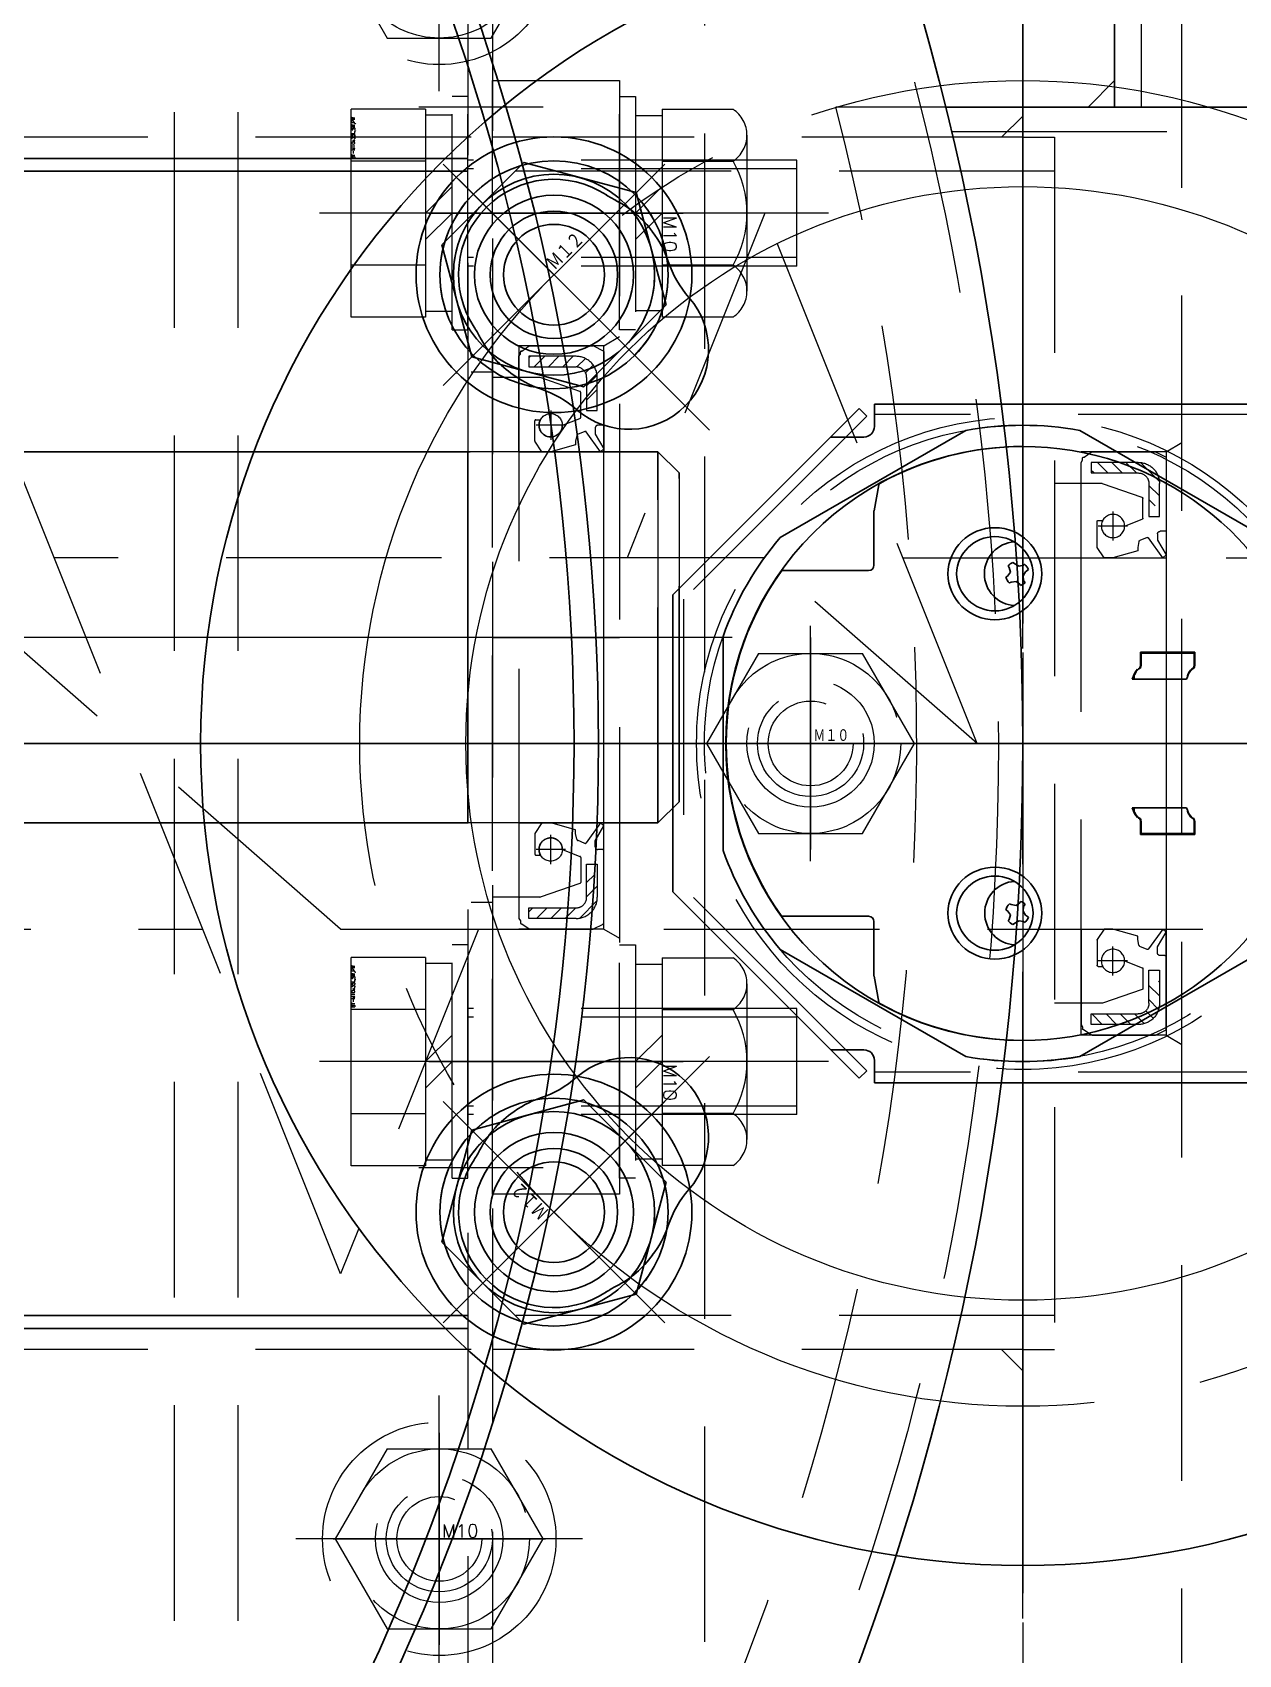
# Model space of a CAD drawing. Header units: millimetres. Extents: x 0 to 49006, y -7876 to 6995.
# Drawn here: x 13582.4 to 13696.1, y 3833.6 to 3986.6 of the extents above; entities that cross this region are included whole.
import ezdxf
from ezdxf import colors
from ezdxf.entities.mleader import LeaderData, LeaderLine
from ezdxf.enums import TextEntityAlignment as Align
from ezdxf.math import Vec2, Vec3

# ---------------------------------------------------------------- set-up
doc = ezdxf.new("R2010")
doc.units = ezdxf.units.MM
doc.header["$LTSCALE"] = 3.2
for name, pattern in [('CENTER2', [28.575, 19.05, -3.175, 3.175, -3.175]), ('HIDDEN', [9.525, 6.35, -3.175]), ('PHANTOM2', [31.75, 15.875, -3.175, 3.175, -3.175, 3.175, -3.175])]:
    doc.linetypes.add(name, pattern=pattern)
for name, color, linetype, lineweight in [('01_NORMAL', 7, 'Continuous', 25), ('04_HIDDEN', 2, 'HIDDEN', 13), ('05_CENTER', 4, 'CENTER2', 13), ('06_PHANTOM', 2, 'PHANTOM2', 13), ('08_DIM', 3, 'Continuous', 13)]:
    doc.layers.add(name, color=color, linetype=linetype, lineweight=lineweight)
doc.layers.add('10_DRAFT', color=8, linetype='Continuous', lineweight=0, plot=False)
doc.styles.add('KANJI0', font='txt.shx', dxfattribs={"width": 0.9, "height": 30, "bigfont": 'bigfont'})
doc.styles.add('KSS_TXT', font='txt.shx', dxfattribs={"bigfont": 'extfont2.shx'})
doc.styles.add('KSS_TXT_L', font='txt.shx', dxfattribs={"height": 36, "bigfont": 'extfont2.shx'})
doc.styles.get("Standard").update_dxf_attribs({"font": 'txt.shx', "bigfont": 'extfont2.shx'})
pattern_1 = [(45, (-4446.2223, 3327.6318), (-0.67351921, 0.67351921), [])]

# ---------------------------------------------------------------- blocks, each defined once
blk = doc.blocks.new('A$C4EF13792_1_1')
at = {"layer": '05_CENTER'}
blk.add_line((412.21, 0), (-412.21, 0), dxfattribs=at)
blk = doc.blocks.new('A$C6D843DAA_1_1')
blk.add_blockref('A$C4EF13792_1_1', (0, 0))
blk = doc.blocks.new('A$C58B96D6E_1_1')
at = {"color": 0}
for p, q in [((49.5, 57.15), (0, 57.15)), ((-2.3, 55.15), (-397.7, 55.15)), ((-2.3, 53.95), (-397.7, 53.95)), ((-2.3, -53.95), (-397.7, -53.95)), ((-2.3, -55.15), (-397.7, -55.15)), ((49.5, -57.15), (0, -57.15))]:
    blk.add_line(p, q, dxfattribs=at)
for points in [[(45, -250), (-445, -250), (-450, -245), (-450, 245), (-445, 250), (45, 250), (50, 245), (50, -245)], [(0, -200), (-400, -200), (-400, 200), (0, 200)], [(-2.3, -197.7), (-397.7, -197.7), (-397.7, 197.7), (-2.3, 197.7)], [(65, 100), (50, 100), (50, -100), (65, -100)]]:
    blk.add_lwpolyline(points, close=True, dxfattribs=at)
at = {"color": 3}
for points in [[(50, 57.15), (48, 57.15), (48, 57.15), (50, 59.15)], [(50, -57.15), (48, -57.15), (48, -57.15), (50, -59.15)]]:
    blk.add_lwpolyline(points, close=True, dxfattribs=at)
at = {"color": 0}
blk.add_circle((30, 0), 6, dxfattribs=at)
at = {"layer": '04_HIDDEN'}
for p, q in [((-30, 90), (-30, -90)), ((-24, 90), (-24, -90)), ((20, 88), (20, -88)), ((-2, 57.15), (-398, 57.15)), ((50, 57.15), (53, 57.15)), ((53, 57.15), (53, -57.15)), ((53, 53.95), (0, 53.95)), ((0, 35), (-2, 35)), ((63.5, 27.5), (65, 28.37)), ((55.5, -27.5), (55.5, 27.5)), ((55.5, 24.5), (53, 24.5)), ((0, -15), (-2, -15)), ((55.5, -24.5), (53, -24.5)), ((63.5, -27.5), (65, -28.37)), ((53, -53.95), (0, -53.95)), ((-2, -57.15), (-398, -57.15)), ((50, -57.15), (53, -57.15))]:
    blk.add_line(p, q, dxfattribs=at)
for points in [[(63.5, 27.5), (55.5, 27.5)], [(63.5, -27.5), (55.5, -27.5)]]:
    blk.add_lwpolyline(points, dxfattribs=at)
blk.add_circle((-5, -75), 6, dxfattribs=at)
at = {"layer": '05_CENTER'}
for p, q in [((-5, 65), (-5, 85)), ((4.8, 60), (-6.92, 60)), ((30, 10), (30, -10)), ((65, 0), (-869.41, 0)), ((20, 0), (40, 0)), ((4.8, -40), (-6.92, -40)), ((-5, -65), (-5, -85)), ((-15, -75), (5, -75))]:
    blk.add_line(p, q, dxfattribs=at)
at = {"layer": '10_DRAFT'}
for p, q in [((63.5, 27.5), (63.5, -27.5)), ((0, 10), (-400, 10))]:
    blk.add_line(p, q, dxfattribs=at)
blk = doc.blocks.new('10b_1_1')
at = {"color": 0, "linetype": 'CENTER2'}
for p, q in [((0, -13.51), (0, 13.51)), ((13.51, 0), (-13.51, 0))]:
    blk.add_line(p, q, dxfattribs=at)
at = {"color": 0}
for p, q in [((-4.9, 8.49), (-9.8, 0)), ((-4.9, 8.49), (4.9, 8.49)), ((9.8, 0), (4.9, 8.49)), ((-9.8, 0), (-4.9, -8.49)), ((4.9, -8.49), (9.8, 0)), ((-4.9, -8.49), (4.9, -8.49))]:
    blk.add_line(p, q, dxfattribs=at)
for radius in [11, 8.49, 5, 4]:
    blk.add_circle((0, 0), radius, dxfattribs=at)
at = {"layer": '10_DRAFT', "style": 'KSS_TXT'}
blk.add_text('M10', height=1.25, dxfattribs=at).set_placement((0.26, 0.12))
blk = doc.blocks.new('AE2081E0a_2_1')
h = blk.add_hatch()
h.set_pattern_fill('ANSI31', color=0, scale=0.3)
h.set_pattern_definition(pattern_1)
edge = h.paths.add_edge_path()
edge.add_line((-7.39, 24.5), (-7.39, 22.39))
edge.add_line((-7.39, 22.39), (-6.39, 22.39))
edge.add_line((-6.39, 22.39), (-6.39, 24.5))
edge.add_arc((-5.39, 24.5), 1, 90, 180, ccw=False)
edge.add_line((-5.39, 25.5), (-0.95, 25.5))
edge.add_line((-0.95, 25.5), (-0.95, 26.5))
edge.add_line((-0.95, 26.5), (-5.39, 26.5))
edge.add_arc((-5.39, 24.5), 2, 90, 180)
h = blk.add_hatch()
h.set_pattern_fill('ANSI31', color=0, scale=0.3)
h.set_pattern_definition(pattern_1)
edge = h.paths.add_edge_path()
edge.add_line((-7.39, -24.5), (-7.39, -22.39))
edge.add_line((-7.39, -22.39), (-6.39, -22.39))
edge.add_line((-6.39, -22.39), (-6.39, -24.5))
edge.add_arc((-5.39, -24.5), 1, 180, 270)
edge.add_line((-5.39, -25.5), (-0.95, -25.5))
edge.add_line((-0.95, -25.5), (-0.95, -26.5))
edge.add_line((-0.95, -26.5), (-5.39, -26.5))
edge.add_arc((-5.39, -24.5), 2, 180, 270, ccw=False)
at = {"color": 0}
for p, q in [((-8, 26.94), (-8, 20.1)), ((-7.02, 27.49), (-7.94, 27.03)), ((-1.03, 27.5), (-6.98, 27.5)), ((-0.28, 27), (-0.97, 27.48)), ((-0.24, 27), (-0.28, 27)), ((-0.14, 26.71), (-0.14, 26.9)), ((0, 26.5), (-0.14, 26.71)), ((0, 24.6), (0, 26.5)), ((-5.76, 23.19), (-2.02, 24.49)), ((-1.98, 24.5), (-0.1, 24.5)), ((-5.83, 21.24), (-5.83, 23.1)), ((-3, 21.88), (-3, 19.13)), ((-7.9, 20), (-7.45, 20)), ((-4.1, 20.5), (-5.76, 21.15)), ((-4.38, 20.5), (-1.62, 20.5)), ((-1.6, 21.02), (-2.03, 21.02)), ((-1.5, 18.54), (-1.5, 20.92)), ((-7.2, 19.17), (-8, 17.78)), ((-7.71, 17.5), (-6.35, 19.38)), ((-7.2, 19.75), (-7.2, 19.17)), ((-6.23, 19.42), (-5.54, 19.13)), ((-5.45, 19.03), (-5.33, 18.49)), ((-5.33, 18.49), (-5.33, 18.16)), ((-2.16, 17.5), (-1.52, 18.49)), ((-8, 17.78), (-7.71, 17.5)), ((-5.33, 18.16), (-3, 17.5)), ((-3, 17.5), (-2.16, 17.5)), ((-8, -17.78), (-7.71, -17.5)), ((-7.2, -19.17), (-8, -17.78)), ((-7.71, -17.5), (-6.35, -19.38)), ((-5.33, -18.16), (-3, -17.5)), ((-5.33, -18.49), (-5.33, -18.16)), ((-3, -17.5), (-2.16, -17.5)), ((-2.16, -17.5), (-1.52, -18.49)), ((-7.2, -19.75), (-7.2, -19.17)), ((-6.23, -19.42), (-5.54, -19.13)), ((-5.45, -19.03), (-5.33, -18.49)), ((-3, -21.88), (-3, -19.13)), ((-1.5, -18.54), (-1.5, -20.92)), ((-8, -26.94), (-8, -20.1)), ((-7.9, -20), (-7.45, -20)), ((-5.83, -21.24), (-5.83, -23.1)), ((-4.1, -20.5), (-5.76, -21.15)), ((-4.38, -20.5), (-1.62, -20.5)), ((-1.6, -21.02), (-2.03, -21.02)), ((-5.76, -23.19), (-2.02, -24.49)), ((-1.98, -24.5), (-0.1, -24.5)), ((0, -24.6), (0, -26.5)), ((-7.02, -27.49), (-7.94, -27.03)), ((-1.03, -27.5), (-6.98, -27.5)), ((-0.28, -27), (-0.97, -27.48)), ((-0.24, -27), (-0.28, -27)), ((0, -26.5), (-0.14, -26.71)), ((-0.14, -26.71), (-0.14, -26.9))]:
    blk.add_line(p, q, dxfattribs=at)
for points in [[(0, 17.5), (0, 24.6), (0, 26.5), (-0.14, 26.71), (-0.14, 26.9, 0.414214), (-0.24, 27), (-0.28, 27), (-0.97, 27.48, 0.152216), (-1.03, 27.5), (-6.98, 27.5, 0.116434), (-7.02, 27.49), (-7.94, 27.03, 0.284079), (-8, 26.94), (-8, 20.1), (-8, 17.5)], [(0, -17.5), (0, -24.6), (0, -26.5), (-0.14, -26.71), (-0.14, -26.9, -0.414214), (-0.24, -27), (-0.28, -27), (-0.97, -27.48, -0.152216), (-1.03, -27.5), (-6.98, -27.5, -0.116434), (-7.02, -27.49), (-7.94, -27.03, -0.284079), (-8, -26.94), (-8, -20.1), (-8, -17.5)]]:
    blk.add_lwpolyline(points, format="xyb", dxfattribs=at)
for points in [[(-0.95, 25.5), (-5.39, 25.5, 0.414214), (-6.39, 24.5), (-6.39, 21.39), (-7.39, 21.39), (-7.39, 24.5, -0.414214), (-5.39, 26.5), (-0.95, 26.5)], [(-0.95, -25.5), (-5.39, -25.5, -0.414214), (-6.39, -24.5), (-6.39, -21.39), (-7.39, -21.39), (-7.39, -24.5, 0.414214), (-5.39, -26.5), (-0.95, -26.5)]]:
    blk.add_lwpolyline(points, format="xyb", close=True, dxfattribs=at)
for centre in [(-3, 20.5), (-3, -20.5)]:
    blk.add_circle(centre, 1.1, dxfattribs=at)
for centre, radius, start, end in [((-7.9, 26.94), 0.1, 116.5651, 180), ((-6.98, 27.4), 0.1, 90, 116.5651), ((-1.03, 27.4), 0.1, 55.3804, 90), ((-0.24, 26.9), 0.1, 0, 90), ((-1.98, 24.4), 0.1, 90, 109.2148), ((-0.1, 24.6), 0.1, 270, 0), ((-5.73, 23.1), 0.1, 109.2148, 180), ((-7.9, 20.1), 0.1, 180, 270), ((-7.45, 19.75), 0.25, 360, 90), ((-5.73, 21.24), 0.1, 180, 248.6602), ((-1.6, 20.92), 0.1, 360, 90), ((-6.27, 19.32), 0.1, 67.8846, 144.2185), ((-5.6, 19), 0.15, 12.9875, 67.8846), ((-1.6, 18.54), 0.1, 326.8702, 0), ((-7.45, -19.75), 0.25, 270, 0), ((-6.27, -19.32), 0.1, 215.7815, 292.1154), ((-5.6, -19), 0.15, 292.1154, 347.0125), ((-1.6, -18.54), 0.1, 360, 33.1298), ((-7.9, -20.1), 0.1, 90, 180), ((-5.73, -21.24), 0.1, 111.3398, 180), ((-1.6, -20.92), 0.1, 270, 0), ((-5.73, -23.1), 0.1, 180, 250.7852), ((-1.98, -24.4), 0.1, 250.7852, 270), ((-0.1, -24.6), 0.1, 360, 90), ((-7.9, -26.94), 0.1, 180, 243.4349), ((-6.98, -27.4), 0.1, 243.4349, 270), ((-1.03, -27.4), 0.1, 270, 304.6196), ((-0.24, -26.9), 0.1, 270, 360)]:
    blk.add_arc(centre, radius, start, end, dxfattribs=at)
at = {"layer": '10_DRAFT'}
blk.add_line((-8, 0), (0, 0), dxfattribs=at)
for points in [[(0, 17.5), (-8, 17.5)], [(0, -17.5), (-8, -17.5)]]:
    blk.add_lwpolyline(points, dxfattribs=at)
blk = doc.blocks.new('M10Nua_1_1_1_1')
at = {"color": 0, "linetype": 'CENTER2'}
for p, q in [((0, -11.1), (0, 11.1)), ((11.1, 0), (-11.1, 0))]:
    blk.add_line(p, q, dxfattribs=at)
at = {"color": 0}
for p, q in [((-4.9, 8.49), (-9.8, 0)), ((-4.9, 8.49), (4.9, 8.49)), ((9.8, 0), (4.9, 8.49)), ((-9.8, 0), (-4.9, -8.49)), ((4.9, -8.49), (9.8, 0)), ((-4.9, -8.49), (4.9, -8.49))]:
    blk.add_line(p, q, dxfattribs=at)
for radius in [8.49, 5, 4]:
    blk.add_circle((0, 0), radius, dxfattribs=at)
at = {"layer": '10_DRAFT', "style": 'KANJI0', "width": 0.82}
blk.add_text('Ｍ１０', height=1.25, dxfattribs=at).set_placement((0.26, 0.12))
blk = doc.blocks.new('A$C20A5001D_1_1')
blk.add_blockref('A$C58B96D6E_1_1', (150, 0))
at = {"layer": '04_HIDDEN'}
for name, p in [('10b_1_1', (145, 75)), ('M10Nua_1_1_1_1', (180, 0)), ('10b_1_1', (145, -75))]:
    blk.add_blockref(name, p, dxfattribs=at)
at = {"layer": '04_HIDDEN', "color": 4, "xscale": -1}
blk.add_blockref('AE2081E0a_2_1', (205.5, 0), dxfattribs=at)
blk = doc.blocks.new('A$C0973135B_1_1')
at = {"color": 0}
for p, q in [((-370, -50), (-410, 50)), ((-330, 50), (-343, 17.5)), ((-310, 0), (-330, 50)), ((-370, -17.5), (-410, 17.5)), ((-310, 0), (-330, 17.5)), ((-317, 17.5), (-281, 17.5)), ((-357, -17.5), (-370, -50)), ((-370, -17.5), (-281, -17.5))]:
    blk.add_line(p, q, dxfattribs=at)
for points in [[(-330, 17.5), (-397, 17.5)], [(-450, -17.5), (-383, -17.5)]]:
    blk.add_lwpolyline(points, dxfattribs=at)
at = {"layer": '10_DRAFT'}
blk.add_line((-1205.58, 0), (-55, 0), dxfattribs=at)
blk = doc.blocks.new('AM_BALLOON1')
at = {"transparency": 16777216}
blk.add_circle((0, 0), 5, dxfattribs=at)
blk.add_attdef('B_NUMBER', text='', height=3, dxfattribs=at).set_placement((0, 0), align=Align.MIDDLE_CENTER)
blk = doc.blocks.new('_OPEN')
at = {"color": 0, "linetype": 'ByBlock'}
for p, q in [((-1, 0.1667), (0, 0)), ((0, 0), (-1, -0.1667)), ((0, 0), (-1, 0))]:
    blk.add_line(p, q, dxfattribs=at)
blk = doc.blocks.new('A$C4F32109C_1_1_1')
at = {"color": 0}
blk.add_line((-533, 17.5), (-533, -17.5), dxfattribs=at)
blk.add_lwpolyline([(-464, 17.5), (-533, 17.5), (-535, 15.5), (-535, -15.5), (-533, -17.5), (-464, -17.5)], dxfattribs=at)
at = {"layer": '05_CENTER'}
blk.add_line((-540, 0), (5, 0), dxfattribs=at)
blk = doc.blocks.new('AE2081E0a_1_1_1')
h = blk.add_hatch()
h.set_pattern_fill('ANSI31', color=0, scale=0.3)
h.set_pattern_definition([(45, (-28499.78175, -6159.2461), (-0.67351921, 0.67351921), [])])
edge = h.paths.add_edge_path()
edge.add_line((0.61, 24.5), (0.61, 22.39))
edge.add_line((0.61, 22.39), (1.61, 22.39))
edge.add_line((1.61, 22.39), (1.61, 24.5))
edge.add_arc((2.61, 24.5), 1, 90, 180, ccw=False)
edge.add_line((2.61, 25.5), (7.05, 25.5))
edge.add_line((7.05, 25.5), (7.05, 26.5))
edge.add_line((7.05, 26.5), (2.61, 26.5))
edge.add_arc((2.61, 24.5), 2, 90, 180)
h = blk.add_hatch()
h.set_pattern_fill('ANSI31', color=0, scale=0.3)
h.set_pattern_definition([(45, (-28499.78175, -6156.2461), (-0.67351921, 0.67351921), [])])
edge = h.paths.add_edge_path()
edge.add_line((0.61, -24.5), (0.61, -22.39))
edge.add_line((0.61, -22.39), (1.61, -22.39))
edge.add_line((1.61, -22.39), (1.61, -24.5))
edge.add_arc((2.61, -24.5), 1, 180, 270)
edge.add_line((2.61, -25.5), (7.05, -25.5))
edge.add_line((7.05, -25.5), (7.05, -26.5))
edge.add_line((7.05, -26.5), (2.61, -26.5))
edge.add_arc((2.61, -24.5), 2, 180, 270, ccw=False)
at = {"color": 0}
for p, q in [((0, 26.94), (0, 20.1)), ((0.98, 27.49), (0.06, 27.03)), ((6.97, 27.5), (1.02, 27.5)), ((7.72, 27), (7.03, 27.48)), ((7.76, 27), (7.72, 27)), ((7.86, 26.71), (7.86, 26.9)), ((8, 26.5), (7.86, 26.71)), ((8, 24.6), (8, 26.5)), ((2.24, 23.19), (5.98, 24.49)), ((6.02, 24.5), (7.9, 24.5)), ((2.17, 20.74), (2.17, 23.1)), ((0.1, 20), (0.55, 20)), ((3.9, 20), (2.24, 20.65)), ((3.62, 20), (6.38, 20)), ((5, 21.38), (5, 18.63)), ((6.4, 20.52), (5.97, 20.52)), ((6.5, 18.54), (6.5, 20.42)), ((0.8, 19.17), (0, 17.78)), ((0.29, 17.5), (1.65, 19.38)), ((0.8, 19.75), (0.8, 19.17)), ((1.77, 19.42), (2.46, 19.13)), ((2.55, 19.03), (2.67, 18.49)), ((2.67, 18.49), (2.67, 18.16)), ((5.84, 17.5), (6.48, 18.49)), ((0, 17.78), (0.29, 17.5)), ((2.67, 18.16), (5, 17.5)), ((5, 17.5), (5.84, 17.5)), ((0, -17.78), (0.29, -17.5)), ((0.8, -19.17), (0, -17.78)), ((0.29, -17.5), (1.65, -19.38)), ((2.67, -18.16), (5, -17.5)), ((2.67, -18.49), (2.67, -18.16)), ((5, -17.5), (5.84, -17.5)), ((5.84, -17.5), (6.48, -18.49)), ((0.8, -19.75), (0.8, -19.17)), ((1.77, -19.42), (2.46, -19.13)), ((2.55, -19.03), (2.67, -18.49)), ((5, -21.38), (5, -18.63)), ((6.5, -18.54), (6.5, -20.42)), ((0, -26.94), (0, -20.1)), ((0.1, -20), (0.55, -20)), ((2.17, -20.74), (2.17, -23.1)), ((3.9, -20), (2.24, -20.65)), ((3.62, -20), (6.38, -20)), ((6.4, -20.52), (5.97, -20.52)), ((2.24, -23.19), (5.98, -24.49)), ((6.02, -24.5), (7.9, -24.5)), ((8, -24.6), (8, -26.5)), ((0.98, -27.49), (0.06, -27.03)), ((6.97, -27.5), (1.02, -27.5)), ((7.72, -27), (7.03, -27.48)), ((7.76, -27), (7.72, -27)), ((8, -26.5), (7.86, -26.71)), ((7.86, -26.71), (7.86, -26.9))]:
    blk.add_line(p, q, dxfattribs=at)
for points in [[(8, 17.5), (8, 24.6), (8, 26.5), (7.86, 26.71), (7.86, 26.9, 0.414214), (7.76, 27), (7.72, 27), (7.03, 27.48, 0.152216), (6.97, 27.5), (1.02, 27.5, 0.116434), (0.98, 27.49), (0.06, 27.03, 0.284079), (0, 26.94), (0, 20.1), (0, 17.5)], [(8, -17.5), (8, -24.6), (8, -26.5), (7.86, -26.71), (7.86, -26.9, -0.414214), (7.76, -27), (7.72, -27), (7.03, -27.48, -0.152216), (6.97, -27.5), (1.02, -27.5, -0.116434), (0.98, -27.49), (0.06, -27.03, -0.284079), (0, -26.94), (0, -20.1), (0, -17.5)]]:
    blk.add_lwpolyline(points, format="xyb", dxfattribs=at)
for points in [[(7.05, 25.5), (2.61, 25.5, 0.414214), (1.61, 24.5), (1.61, 21.39), (0.61, 21.39), (0.61, 24.5, -0.414214), (2.61, 26.5), (7.05, 26.5)], [(7.05, -25.5), (2.61, -25.5, -0.414214), (1.61, -24.5), (1.61, -21.39), (0.61, -21.39), (0.61, -24.5, 0.414214), (2.61, -26.5), (7.05, -26.5)]]:
    blk.add_lwpolyline(points, format="xyb", close=True, dxfattribs=at)
for centre in [(5, 20), (5, -20)]:
    blk.add_circle(centre, 1.1, dxfattribs=at)
for centre, radius, start, end in [((0.1, 26.94), 0.1, 116.5651, 180), ((1.02, 27.4), 0.1, 90, 116.5651), ((6.97, 27.4), 0.1, 55.3804, 90), ((7.76, 26.9), 0.1, 0, 90), ((6.02, 24.4), 0.1, 90, 109.2148), ((7.9, 24.6), 0.1, 270, 0), ((2.27, 23.1), 0.1, 109.2148, 180), ((0.1, 20.1), 0.1, 180, 270), ((0.55, 19.75), 0.25, 360, 90), ((2.27, 20.74), 0.1, 180, 248.6602), ((5, 20), 1.1, 180, 28.1885), ((6.4, 20.42), 0.1, 360, 90), ((1.73, 19.32), 0.1, 67.8846, 144.2185), ((2.4, 19), 0.15, 12.9875, 67.8846), ((6.4, 18.54), 0.1, 326.8702, 0), ((0.55, -19.75), 0.25, 270, 0), ((1.73, -19.32), 0.1, 215.7815, 292.1154), ((2.4, -19), 0.15, 292.1154, 347.0125), ((5, -20), 1.1, 331.8115, 180), ((6.4, -18.54), 0.1, 360, 33.1298), ((0.1, -20.1), 0.1, 90, 180), ((2.27, -20.74), 0.1, 111.3398, 180), ((6.4, -20.42), 0.1, 270, 0), ((2.27, -23.1), 0.1, 180, 250.7852), ((6.02, -24.4), 0.1, 250.7852, 270), ((7.9, -24.6), 0.1, 360, 90), ((0.1, -26.94), 0.1, 180, 243.4349), ((1.02, -27.4), 0.1, 243.4349, 270), ((6.97, -27.4), 0.1, 270, 304.6196), ((7.76, -26.9), 0.1, 270, 360)]:
    blk.add_arc(centre, radius, start, end, dxfattribs=at)
at = {"layer": '10_DRAFT'}
blk.add_line((0, 0), (8, 0), dxfattribs=at)
for points in [[(8, 17.5), (0, 17.5)], [(8, -17.5), (0, -17.5)]]:
    blk.add_lwpolyline(points, dxfattribs=at)
blk = doc.blocks.new('A$C1A3C2C0C_1_1_1_1_1')
at = {"color": 0, "linetype": 'CENTER2'}
blk.add_line((0, -34), (0, 14), dxfattribs=at)
at = {"color": 0}
for p, q in [((-9.81, 11), (9.81, 11)), ((-9.81, 4), (-9.81, 11)), ((-4.91, 4), (-4.91, 11)), ((4.91, 4), (4.91, 11)), ((9.81, 4), (9.81, 11)), ((9.81, 4), (-9.81, 4)), ((-9.25, 4), (-9.25, 1.5)), ((0, 1.5), (-2.5, 4)), ((0, 4), (2.5, 1.5)), ((9.25, 1.5), (9.25, 4)), ((-11, 1.5), (11, 1.5)), ((-11, 1.5), (-11, 0)), ((11, 0), (11, 1.5)), ((-11, 0), (11, 0))]:
    blk.add_line(p, q, dxfattribs=at)
at = {"color": 0, "linetype": 'HIDDEN'}
for p, q in [((-5, -31), (-5, 0)), ((-4.19, -31), (-4.19, 0)), ((4.19, -31), (4.19, 0)), ((5, -31), (5, 0)), ((-5, -31), (5, -31))]:
    blk.add_line(p, q, dxfattribs=at)
at = {"layer": '10_DRAFT', "style": 'KSS_TXT_L'}
blk.add_text('BT-M10x35L,SW,PW', height=0.3, dxfattribs=at).set_placement((5.1, 10.66))
blk = doc.blocks.new('M10Nza_1_1_1_1_1')
at = {"color": 0}
for p, q in [((-7.35, 12), (7.35, 12)), ((-9.8, 4), (-9.8, 10.69)), ((-4.9, 4), (-4.9, 10.69)), ((4.9, 10.69), (4.9, 4)), ((9.8, 10.69), (9.8, 4)), ((-9.8, 4), (9.8, 4)), ((-9.2, 1.5), (-9.2, 4)), ((0, 1.5), (-2.5, 4)), ((0, 4), (2.5, 1.5)), ((9.2, 4), (9.2, 1.5))]:
    blk.add_line(p, q, dxfattribs=at)
at = {"color": 0, "linetype": 'CENTER2'}
blk.add_line((0, 12), (0, 0), dxfattribs=at)
at = {"color": 0}
blk.add_lwpolyline([(-11, 1.5), (11, 1.5), (11, 0), (-11, 0)], close=True, dxfattribs=at)
for centre, radius, start, end in [((-7.35, 9.06), 2.94, 33.626, 146.374), ((0, 2.2), 9.8, 60, 120), ((7.35, 9.06), 2.94, 33.626, 146.374)]:
    blk.add_arc(centre, radius, start, end, dxfattribs=at)
at = {"layer": '10_DRAFT', "style": 'KSS_TXT'}
blk.add_text('M10', height=1.25, dxfattribs=at).set_placement((0.26, 4.12))
blk = doc.blocks.new('A$C31470147_1_1_1')
at = {"color": 0}
blk.add_lwpolyline([(0, 52.5), (12, 52.5), (12, -52.5), (0, -52.5)], close=True, dxfattribs=at)
at = {"layer": '04_HIDDEN'}
for p, q in [((1.5, 27.5), (0, 28.37)), ((9.5, -27.5), (9.5, 27.5)), ((9.5, 24.5), (12, 24.5)), ((9.5, -24.5), (12, -24.5)), ((1.5, -27.5), (0, -28.37))]:
    blk.add_line(p, q, dxfattribs=at)
for points in [[(1.5, 27.5), (9.5, 27.5)], [(1.5, -27.5), (9.5, -27.5)]]:
    blk.add_lwpolyline(points, dxfattribs=at)
at = {"layer": '05_CENTER'}
for p, q in [((18, 40), (-6, 40)), ((18, -40), (-6, -40))]:
    blk.add_line(p, q, dxfattribs=at)
at = {"layer": '10_DRAFT'}
for p, q in [((1.5, 27.5), (1.5, -27.5)), ((12, 0), (0, 0))]:
    blk.add_line(p, q, dxfattribs=at)
blk = doc.blocks.new('A$C115E53E3_1_1_1')
at = {"color": 0}
blk.add_line((-533, 17.5), (-533, -17.5), dxfattribs=at)
blk.add_lwpolyline([(-464.5, 17.5), (-533, 17.5), (-535, 15.5), (-535, -15.5), (-533, -17.5), (-464.5, -17.5)], dxfattribs=at)
at = {"layer": '05_CENTER'}
blk.add_line((-540, 0), (5, 0), dxfattribs=at)
blk = doc.blocks.new('A$C42917B78_1_1')
for name, p, rotation in [('A$C31470147_1_1_1', (412, 0), 180), ('A$C1A3C2C0C_1_1_1_1_1', (397.7, 40), 90), ('M10Nza_1_1_1_1_1', (412, 40), 270), ('A$C4F32109C_1_1_1', (-117.4, 0), 180), ('A$C1A3C2C0C_1_1_1_1_1', (397.7, -40), 90), ('M10Nza_1_1_1_1_1', (412, -40), 270)]:
    blk.add_blockref(name, p, dxfattribs=dict(rotation=rotation))
at = {"color": 4, "rotation": 180}
blk.add_blockref('AE2081E0a_1_1_1', (410.5, 0), dxfattribs=at)
at = {"layer": '06_PHANTOM', "xscale": -1}
blk.add_blockref('A$C115E53E3_1_1_1', (-117.4, 0), dxfattribs=at)
blk = doc.blocks.new('A$C65EA7342_1_1')
at = {"color": 0}
for p, q in [((-242.69, -60), (-310, -60)), ((-258.65, -191), (-258.65, -60))]:
    blk.add_line(p, q, dxfattribs=at)
at = {"color": 3}
blk.add_lwpolyline([(-258.65, -60), (-258.65, -62.5), (-258.65, -62.5), (-256.15, -60)], close=True, dxfattribs=at)
at = {"color": 0}
for radius in [250, 210, 207.7]:
    blk.add_circle((0, 0), radius, dxfattribs=at)
blk.add_arc((0, -60), 310, 90, 180, dxfattribs=at)
at = {"layer": '04_HIDDEN'}
for p, q in [((-243.25, -57.7), (-307.69, -57.7)), ((-261.15, -196), (-261.15, -60)), ((-242.69, -60), (-232.38, -60))]:
    blk.add_line(p, q, dxfattribs=at)
blk.add_circle((0, 0), 247.7, dxfattribs=at)
for centre, radius, end in [((0, -60), 307.7, 179.5717), ((0, 0), 240, 194.4775)]:
    blk.add_arc(centre, radius, 90, end, dxfattribs=at)
at = {"layer": '05_CENTER'}
blk.add_line((-268.99, 0), (268.99, 0), dxfattribs=at)
blk = doc.blocks.new('A$C7A9E082B_1_1')
blk.add_blockref('A$C65EA7342_1_1', (0, 0))
blk = doc.blocks.new('12b_1_1_1_1')
at = {"color": 0, "linetype": 'CENTER2'}
for p, q in [((0, -14.77), (0, 14.77)), ((14.77, 0), (-14.77, 0))]:
    blk.add_line(p, q, dxfattribs=at)
at = {"color": 0}
for p, q in [((-5.48, 9.48), (-10.95, 0)), ((5.48, 9.48), (-5.48, 9.48)), ((10.95, 0), (5.48, 9.48)), ((-10.95, 0), (-5.48, -9.48)), ((5.48, -9.48), (10.95, 0)), ((-5.48, -9.48), (5.48, -9.48))]:
    blk.add_line(p, q, dxfattribs=at)
for radius in [13, 10.75, 9.48, 6, 4.75]:
    blk.add_circle((0, 0), radius, dxfattribs=at)
at = {"layer": '10_DRAFT', "linetype": 'CENTER2', "style": 'KANJI0', "width": 0.82}
blk.add_text('Ｍ１２', height=1.5, dxfattribs=at).set_placement((0.31, 0.09))
blk = doc.blocks.new('A$C02715695_1_1')
at = {"color": 0}
for centre in [(205.81, 44.19), (205.81, -44.19)]:
    blk.add_circle(centre, 7.5, dxfattribs=at)
at = {"layer": '04_HIDDEN'}
blk.add_circle((250, 0), 30, dxfattribs=at)
at = {"layer": '05_CENTER'}
for p, q in [((250, -82.5), (250, 82.5)), ((198.38, 51.62), (213.23, 36.77)), ((167.5, 0), (332.5, 0)), ((198.38, -51.62), (213.23, -36.77))]:
    blk.add_line(p, q, dxfattribs=at)
blk.add_circle((250, 0), 62.5, dxfattribs=at)
at = {"layer": '04_HIDDEN'}
for p, rotation in [((205.81, 44.19), 45), ((205.81, -44.19), 135)]:
    blk.add_blockref('12b_1_1_1_1', p, dxfattribs=dict(at, rotation=rotation))
blk = doc.blocks.new('A$C26CE23FD_1_1')
blk.add_blockref('A$C02715695_1_1', (0, 0))
blk = doc.blocks.new('*U289')
at = {"layer": '05_CENTER', "color": 0, "linetype": 'CENTER2', "transparency": 16777216}
for p, q in [((0, 15.5), (0, 81)), ((-81, 0), (-15.5, 0)), ((15.5, 0), (81, 0)), ((0, -81), (0, -15.5))]:
    blk.add_line(p, q, dxfattribs=at)
at = {"layer": '05_CENTER', "color": 0, "linetype": 'Continuous', "transparency": 16777216}
for p, q in [((0, -7.75), (0, 7.75)), ((-7.75, 0), (7.75, 0))]:
    blk.add_line(p, q, dxfattribs=at)
blk = doc.blocks.new('A$C6802FCCA_1_1')
at = {"color": 0}
for p, q in [((-19.42, 22.87), (-29.51, 5.38)), ((19.42, 22.87), (29.51, 5.38)), ((-8.6, 16.21), (-7.58, 16.21)), ((-8.6, 11.1), (-8.6, 16.21)), ((-8.5, 16.21), (-8.5, 11.15)), ((-7.58, 16.16), (-8.5, 16.16)), ((-6.07, 15.43), (-6.28, 15.51)), ((-6.07, 10.32), (-6.07, 15.43)), ((6.07, 15.43), (6.28, 15.51)), ((6.07, 10.32), (6.07, 15.43)), ((8.6, 16.21), (7.58, 16.21)), ((7.58, 16.16), (8.5, 16.16)), ((8.5, 16.21), (8.5, 11.15)), ((8.6, 11.1), (8.6, 16.21)), ((-8.5, 13), (-8.6, 13)), ((8.5, 13), (8.6, 13)), ((-8.6, 11.1), (-7.58, 11.1)), ((-7.58, 11.15), (-8.5, 11.15)), ((7.58, 11.15), (8.5, 11.15)), ((8.6, 11.1), (7.58, 11.1)), ((-6.07, 10.32), (-6.28, 10.4)), ((-6.07, 10.5), (-6.21, 10.5)), ((6.07, 10.5), (6.21, 10.5)), ((6.07, 10.32), (6.28, 10.4)), ((-16.8, 0.08), (-16.89, 0.19)), ((-16.72, -0.33), (-16.8, 0.08)), ((-16.39, 0.54), (-16.19, 0.25)), ((-16.19, 0.25), (-15.81, 0.02)), ((-15.81, 0.02), (-15.37, 0.08)), ((-15.37, 0.08), (-15.14, 0.23)), ((15.37, 0.08), (15.14, 0.23)), ((15.81, 0.02), (15.37, 0.08)), ((16.19, 0.25), (15.81, 0.02)), ((16.39, 0.54), (16.19, 0.25)), ((16.72, -0.33), (16.8, 0.08)), ((16.8, 0.08), (16.89, 0.19)), ((-17.06, -0.93), (-16.91, -0.69)), ((-16.91, -0.69), (-16.72, -0.33)), ((-16.59, -1.28), (-16.72, -1.38)), ((-16.15, -1.17), (-16.59, -1.28)), ((-15.77, -1.45), (-16.15, -1.17)), ((-15.69, -1.59), (-15.77, -1.45)), ((-15.03, -0.28), (-15.28, -0.62)), ((-15.28, -0.62), (-15.2, -1.08)), ((-15.2, -1.08), (-15.13, -1.24)), ((-14.9, -0.21), (-15.03, -0.28)), ((14.9, -0.21), (15.03, -0.28)), ((15.03, -0.28), (15.28, -0.62)), ((15.2, -1.08), (15.13, -1.24)), ((15.28, -0.62), (15.2, -1.08)), ((15.69, -1.59), (15.77, -1.45)), ((15.77, -1.45), (16.15, -1.17)), ((16.15, -1.17), (16.59, -1.28)), ((16.59, -1.28), (16.72, -1.38)), ((16.91, -0.69), (16.72, -0.33)), ((17.06, -0.93), (16.91, -0.69)), ((-19.42, -22.87), (-29.51, -5.38)), ((19.42, -22.87), (29.51, -5.38)), ((-21.93, -14.02), (-24.38, -13.57)), ((21.93, -14.02), (24.38, -13.57)), ((-16.8, -14.03), (-21.89, -14.03)), ((-16.3, -22.62), (-16.3, -14.53)), ((16.3, -22.62), (16.3, -14.53)), ((16.8, -14.03), (21.89, -14.03)), ((-10.1, -28.25), (10.1, -28.25))]:
    blk.add_line(p, q, dxfattribs=at)
blk.add_circle((0, 0), 77.5, dxfattribs=at)
for centre, radius, start, end in [((0, 0.04), 28, 105.4396, 180.0879), ((0, 0.04), 28, 359.9121, 74.5604), ((-7.58, 14.13), 2.09, 83.0153, 90.1704), ((-7.58, 14.07), 2.09, 83.0186, 90.1684), ((-7.39, 15.52), 0.676, 66.5747, 84.7927), ((-7.39, 15.44), 0.704, 67.1707, 84.4965), ((-7.14, 16.09), 0.059, 23.7439, 67.8302), ((-7.14, 16.04), 0.0606, 24.1007, 69.0258), ((-6.62, 16.27), 0.489, 198.4951, 221.9111), ((-6.66, 16.2), 0.446, 198.0636, 215.3652), ((-5.98, 16.8), 1.35, 219.4797, 248.2742), ((-5.64, 17.35), 1.95, 226.1676, 250.5541), ((-6.27, 16.16), 0.646, 250.835, 268.72), ((5.64, 17.35), 1.95, 289.4459, 313.8324), ((6.27, 16.16), 0.646, 271.28, 289.165), ((5.98, 16.8), 1.35, 291.7258, 320.5203), ((6.62, 16.27), 0.489, 318.0889, 341.5049), ((6.66, 16.2), 0.446, 324.6348, 341.9364), ((7.14, 16.09), 0.059, 112.1698, 156.2561), ((7.14, 16.04), 0.0606, 110.9742, 155.8993), ((7.39, 15.52), 0.676, 95.2073, 113.4253), ((7.39, 15.44), 0.704, 95.5035, 112.8293), ((7.58, 14.13), 2.09, 89.8296, 96.9847), ((7.58, 14.07), 2.09, 89.8316, 96.9814), ((-7.89, 14.3), 0.762, 143.1669, 158.7011), ((7.89, 14.3), 0.762, 21.2989, 36.8331), ((-7.58, 9.07), 2.09, 83.0153, 90.1704), ((-7.58, 9.01), 2.09, 83.0186, 90.1684), ((-7.38, 10.46), 0.676, 66.5747, 84.7927), ((-7.39, 10.38), 0.704, 67.1707, 84.4965), ((-7.14, 11.03), 0.059, 23.7439, 67.8302), ((-7.14, 10.98), 0.0606, 24.1007, 69.0258), ((-6.66, 11.19), 0.446, 198.0636, 215.3652), ((-6.62, 11.16), 0.489, 198.4951, 221.9111), ((-5.98, 11.79), 1.35, 219.4797, 248.2742), ((-5.64, 12.23), 1.95, 226.1676, 250.5541), ((5.64, 12.23), 1.95, 289.4459, 313.8324), ((5.98, 11.79), 1.35, 291.7258, 320.5203), ((6.62, 11.16), 0.489, 318.0889, 341.5049), ((6.66, 11.19), 0.446, 324.6348, 341.9364), ((7.14, 11.03), 0.059, 112.1698, 156.2561), ((7.14, 10.98), 0.0606, 110.9742, 155.8993), ((7.38, 10.46), 0.676, 95.2073, 113.4253), ((7.39, 10.38), 0.704, 95.5035, 112.8293), ((7.58, 9.07), 2.09, 89.8296, 96.9847), ((7.58, 9.01), 2.09, 89.8316, 96.9814), ((-6.23, 11.35), 0.857, 252.868, 271.4381), ((6.23, 11.35), 0.857, 268.5619, 287.132), ((0.01, 0), 30.01, 169.6742, 190.3311), ((-0.01, 0), 30.01, 349.6689, 10.3258), ((-15.9, -2.63), 4.44, 91.2658, 268.7342), ((-16.1, -2.63), 4.44, 271.2658, 88.7342), ((16.1, -2.63), 4.44, 91.2658, 268.7342), ((15.9, -2.63), 4.44, 271.2658, 88.7342), ((0, 0), 28, 180, 0), ((0, 0.04), 28, 180.0885, 208.861), ((-15.88, -2.63), 3.62, 91.8591, 268.1409), ((-16.01, -0.54), 1.14, 109.4479, 140.1438), ((-16.12, -2.63), 3.62, 271.8591, 88.1409), ((-15.97, -0.52), 1.11, 16.2035, 42.2734), ((16.12, -2.63), 3.62, 91.8591, 268.1409), ((15.97, -0.52), 1.11, 137.7266, 163.7965), ((15.88, -2.63), 3.62, 271.8591, 88.1409), ((16.01, -0.54), 1.14, 39.8562, 70.5521), ((0, 0.04), 28, 331.139, 359.9115), ((-16, -0.62), 3, 183.3005, 356.6996), ((-16.03, -0.51), 1.12, 202.2398, 231.5512), ((-15.99, -0.49), 1.15, 285.4017, 318.7182), ((16, -0.59), 3, 183.3005, 356.6996), ((15.99, -0.49), 1.15, 221.2818, 254.5983), ((16.03, -0.51), 1.12, 308.4488, 337.7602), ((-24.35, -13.37), 0.2, 208.8598, 259.33), ((24.35, -13.37), 0.2, 280.67, 331.1402), ((-21.89, -13.83), 0.2, 259.679, 270), ((-16.8, -14.53), 0.5, 0, 90), ((16.8, -14.53), 0.5, 90, 180), ((21.89, -13.83), 0.2, 270, 280.321), ((0, 0), 30, 229.6674, 250.3326), ((-16.1, -22.62), 0.2, 180.428, 234.6102), ((0, 0.04), 28, 234.6094, 305.3906), ((0, 0), 30, 289.6674, 310.3326), ((16.1, -22.62), 0.2, 305.3898, 359.572), ((-37.12, -37.12), 7.5, 318.8772, 131.1228), ((37.12, -37.12), 7.5, 48.8772, 221.1228), ((-48.63, -23.94), 10, 288.5575, 311.1228), ((48.63, -23.94), 10, 228.8772, 251.4425), ((-42.43, -42.43), 9.5, 108.5575, 127.8301), ((42.43, -42.43), 9.5, 52.1699, 71.4425), ((-42.67, -42.67), 9.55, 125.7462, 152.8907), ((42.67, -42.67), 9.55, 27.1093, 54.2538), ((-44.19, -44.19), 9, 146.7088, 303.2912), ((-60.08, -33.77), 10, 326.7088, 332.8907), ((44.19, -44.19), 9, 236.7088, 33.2912), ((60.08, -33.77), 10, 207.1093, 213.2912), ((-23.94, -48.63), 10, 138.8772, 161.4425), ((23.94, -48.63), 10, 18.5575, 41.1228), ((-42.43, -42.43), 9.5, 322.1699, 341.4425), ((42.43, -42.43), 9.5, 198.5575, 217.8301), ((-42.67, -42.67), 9.55, 297.1093, 324.2538), ((42.67, -42.67), 9.55, 215.7462, 242.8907), ((-33.77, -60.08), 10, 117.1093, 123.2912), ((33.77, -60.08), 10, 56.7088, 62.8907)]:
    blk.add_arc(centre, radius, start, end, dxfattribs=at)
at = {"layer": '05_CENTER', "color": 0}
for p, q in [((-53.19, -53.19), (-29.53, -29.53)), ((53.19, -53.19), (29.53, -29.53))]:
    blk.add_line(p, q, dxfattribs=at)
blk.add_circle((0, 0), 62.5, dxfattribs=at)
at = {"layer": '10_DRAFT'}
blk.add_circle((0, 0), 52.5, dxfattribs=at)
at = {"layer": '05_CENTER', "color": 0, "linetype": 'CENTER2'}
blk.add_blockref('*U289', (0, 0), dxfattribs=at)
blk = doc.blocks.new('A$C680305B0_1_1')
at = {"color": 0}
for p, q in [((-15.42, 31.57), (-32.98, 14)), ((-16.68, 28.89), (-14.71, 30.86)), ((-15.42, 31.57), (-14.71, 30.86)), ((-15.42, 31.57), (-14.71, 30.86)), ((56.02, 32), (-13.98, 32)), ((-13.98, 32), (-13.98, 29.89)), ((56.02, 32), (56.02, 30)), ((58.02, 30), (56.02, 30)), ((58.02, -30), (58.02, 30)), ((-18.1, 28.89), (-14.98, 28.89)), ((-32.98, 14), (-32.98, -14)), ((-15.42, -31.57), (-32.98, -14)), ((-18.1, -28.89), (-14.98, -28.89)), ((-16.68, -28.89), (-14.71, -30.86)), ((-13.98, -32), (-13.98, -29.89)), ((56.02, -30), (56.02, -32)), ((58.02, -30), (56.02, -30)), ((-15.42, -31.57), (-14.71, -30.86)), ((-15.42, -31.57), (-14.71, -30.86)), ((56.02, -32), (-13.98, -32))]:
    blk.add_line(p, q, dxfattribs=at)
for centre, start, end in [((-14.98, 29.89), 270, 0), ((-14.98, -29.89), 0, 90)]:
    blk.add_arc(centre, 1, start, end, dxfattribs=at)
at = {"layer": '04_HIDDEN', "color": 0}
for p, q in [((56.02, 31), (-13.98, 31)), ((57.02, 30), (57.02, -30)), ((-16.68, 28.89), (-31.98, 13.59)), ((-31.98, 13.59), (-31.98, -13.59)), ((-16.68, -28.89), (-31.98, -13.59)), ((56.02, -31), (-13.98, -31))]:
    blk.add_line(p, q, dxfattribs=at)
for radius in [30.75, 30]:
    blk.add_circle((0, 0), radius, dxfattribs=at)
blk = doc.blocks.new('A$C68031076_1_1')
at = {"color": 0}
blk.add_circle((-44.19, 44.19), 7.5, dxfattribs=at)
at = {"layer": '05_CENTER'}
blk.add_line((-51.62, 51.62), (-36.77, 36.77), dxfattribs=at)
at = {"color": 4, "rotation": 270}
blk.add_blockref('A$C6802FCCA_1_1', (0, 0), dxfattribs=at)
for p, rotation in [((-44.19, 44.19), 45), ((-44.19, -44.19), 135)]:
    blk.add_blockref('12b_1_1_1_1', p, dxfattribs=dict(rotation=rotation))
at = {"color": 4}
blk.add_blockref('A$C680305B0_1_1', (0, 0), dxfattribs=at)

msp = doc.modelspace()

# ---------------------------------------------------------------- linework, layer by layer
for p, q in [((13228.03, 3974.676), (13623.43, 3974.676)), ((13228.03, 3973.476), (13623.43, 3973.476)), ((13228.03, 3865.576), (13623.43, 3865.576)), ((13228.03, 3864.376), (13623.43, 3864.376))]:
    msp.add_line(p, q)
msp.add_lwpolyline([(13228.03, 3947.026), (13623.43, 3947.026), (13623.43, 3912.026), (13228.03, 3912.026)], close=True)

# ---------------------------------------------------------------- block references
msp.add_blockref('A$C26CE23FD_1_1', (13425.73, 3919.526))
at = {"rotation": 180}
msp.add_blockref('A$C7A9E082B_1_1', (13425.73, 3919.526), dxfattribs=at)
at = {"layer": '01_NORMAL'}
msp.add_blockref('A$C68031076_1_1', (13675.73, 3919.526), dxfattribs=at)
at = {"layer": '04_HIDDEN'}
for name, p in [('A$C6D843DAA_1_1', (13425.73, 3919.526)), ('A$C20A5001D_1_1', (13475.73, 3919.526)), ('A$C42917B78_1_1', (13225.73, 3929.526)), ('A$C0973135B_1_1', (13981.43, 3919.526))]:
    msp.add_blockref(name, p, dxfattribs=at)

# ---------------------------------------------------------------- leaders
at = {"layer": '08_DIM'}
ml = msp.add_multileader_block('Standard', dxfattribs=at)
ml.set_content('AM_BALLOON1', color=256, scale=10)
ml.set_attribute('B_NUMBER', 'H', width=0)
ml.set_leader_properties(color=256, linetype='ByLayer', lineweight=-1)
ml.set_arrow_properties(name='OPEN')
ml.build(insert=Vec2(0, 0))
ml.multileader.update_dxf_attribs({"leader_type": 0, "has_dogleg": 0, "text_right_attachment_type": 6, "dogleg_length": 0, "arrow_head_size": 20, "scale": 10, "block_connection_type": 1})
ctx = ml.context
ctx.base_point, ctx.scale, ctx.char_height, ctx.arrow_head_size, ctx.landing_gap_size, ctx.plane_origin = Vec3(34758.24, 4676.115), 10, 40, 20, 20, Vec3(34837.832, 4676.156)
ctx.right_attachment, ctx.attachment_type = 6, 1
notes = []
notes.append((ctx, [(0, (0, 0, 0), (0, 0), (1, 0), 1, [])]))
ctx.block.insert = Vec3(34758.24, 4676.115)
ml = msp.add_multileader_block('Standard', dxfattribs=at)
ml.set_content('AM_BALLOON1', color=256, scale=10)
ml.set_attribute('B_NUMBER', 'G', width=0)
ml.set_leader_properties(color=256, linetype='ByLayer', lineweight=-1)
ml.set_arrow_properties(name='OPEN')
ml.build(insert=Vec2(0, 0))
ml.multileader.update_dxf_attribs({"leader_type": 0, "has_dogleg": 0, "text_right_attachment_type": 6, "dogleg_length": 0, "arrow_head_size": 20, "scale": 10, "block_connection_type": 1})
ctx = ml.context
ctx.base_point, ctx.scale, ctx.char_height, ctx.arrow_head_size, ctx.landing_gap_size, ctx.plane_origin = Vec3(34758.24, 4537.505), 10, 40, 20, 20, Vec3(34837.832, 4537.546)
ctx.right_attachment, ctx.attachment_type = 6, 1
notes.append((ctx, [(0, (0, 0, 0), (0, 0), (1, 0), 1, [])]))
ctx.block.insert = Vec3(34758.24, 4537.505)
ml = msp.add_multileader_block('Standard', dxfattribs=at)
ml.set_content('AM_BALLOON1', color=256, scale=10)
ml.set_attribute('B_NUMBER', 'F', width=0)
ml.set_leader_properties(color=256, linetype='ByLayer', lineweight=-1)
ml.set_arrow_properties(name='OPEN')
ml.build(insert=Vec2(0, 0))
ml.multileader.update_dxf_attribs({"leader_type": 0, "has_dogleg": 0, "text_right_attachment_type": 6, "dogleg_length": 0, "arrow_head_size": 20, "scale": 10, "block_connection_type": 1})
ctx = ml.context
ctx.base_point, ctx.scale, ctx.char_height, ctx.arrow_head_size, ctx.landing_gap_size, ctx.plane_origin = Vec3(34758.24, 4398.895), 10, 40, 20, 20, Vec3(34837.832, 4398.936)
ctx.right_attachment, ctx.attachment_type = 6, 1
notes.append((ctx, [(0, (0, 0, 0), (0, 0), (1, 0), 1, [])]))
ctx.block.insert = Vec3(34758.24, 4398.895)
ml = msp.add_multileader_block('Standard', dxfattribs=at)
ml.set_content('AM_BALLOON1', color=256, scale=8)
ml.set_attribute('B_NUMBER', 'V', width=0)
ml.set_leader_properties(color=256, linetype='ByLayer', lineweight=-1)
ml.set_arrow_properties(name='OPEN')
ml.build(insert=Vec2(0, 0))
ml.multileader.update_dxf_attribs({"leader_type": 0, "has_dogleg": 0, "text_right_attachment_type": 6, "dogleg_length": 0, "arrow_head_size": 16, "scale": 8, "block_connection_type": 1})
ctx = ml.context
ctx.base_point, ctx.scale, ctx.char_height, ctx.arrow_head_size, ctx.landing_gap_size, ctx.plane_origin = Vec3(14513.808, 4338.439), 8, 32, 16, 16, Vec3(14510.307, 4358.429)
ctx.right_attachment, ctx.attachment_type = 6, 1
notes.append((ctx, [(0, (0, 0, 0), (0, 0), (1, 0), 1, [])]))
ctx.block.insert = Vec3(14513.808, 4338.439)
ml = msp.add_multileader_block('Standard', dxfattribs=at)
ml.set_content('AM_BALLOON1', color=256, scale=10)
ml.set_attribute('B_NUMBER', 'E', width=0)
ml.set_leader_properties(color=256, linetype='ByLayer', lineweight=-1)
ml.set_arrow_properties(name='OPEN')
ml.build(insert=Vec2(0, 0))
ml.multileader.update_dxf_attribs({"leader_type": 0, "has_dogleg": 0, "text_right_attachment_type": 6, "dogleg_length": 0, "arrow_head_size": 20, "scale": 10, "block_connection_type": 1})
ctx = ml.context
ctx.base_point, ctx.scale, ctx.char_height, ctx.arrow_head_size, ctx.landing_gap_size, ctx.plane_origin = Vec3(34758.24, 4260.285), 10, 40, 20, 20, Vec3(34837.832, 4260.325)
ctx.right_attachment, ctx.attachment_type = 6, 1
notes.append((ctx, [(0, (0, 0, 0), (0, 0), (1, 0), 1, [])]))
ctx.block.insert = Vec3(34758.24, 4260.285)
ml = msp.add_multileader_block('Standard', dxfattribs=at)
ml.set_content('AM_BALLOON1', color=256, scale=8)
ml.set_attribute('B_NUMBER', 'AD', width=0)
ml.set_leader_properties(color=256, linetype='ByLayer', lineweight=-1)
ml.set_arrow_properties(name='OPEN')
ml.build(insert=Vec2(0, 0))
ml.multileader.update_dxf_attribs({"leader_type": 0, "has_dogleg": 0, "text_right_attachment_type": 6, "dogleg_length": 0, "arrow_head_size": 16, "scale": 8, "block_connection_type": 1})
ctx = ml.context
ctx.base_point, ctx.scale, ctx.char_height, ctx.arrow_head_size, ctx.landing_gap_size, ctx.plane_origin = Vec3(14367.366, 4241.007), 8, 32, 16, 16, Vec3(14367.366, 4241.007)
ctx.right_attachment, ctx.attachment_type = 6, 1
notes.append((ctx, [(0, (0, 0, 0), (0, 0), (1, 0), 1, [])]))
ctx.block.insert = Vec3(14367.366, 4241.007)
ml = msp.add_multileader_block('Standard', dxfattribs=at)
ml.set_content('AM_BALLOON1', color=256, scale=8)
ml.set_attribute('B_NUMBER', 'A', width=0)
ml.set_leader_properties(color=256, linetype='ByLayer', lineweight=-1)
ml.set_arrow_properties(name='OPEN')
ml.build(insert=Vec2(0, 0))
ml.multileader.update_dxf_attribs({"leader_type": 0, "has_dogleg": 0, "text_right_attachment_type": 6, "dogleg_length": 0, "arrow_head_size": 16, "scale": 8, "block_connection_type": 1})
ctx = ml.context
ctx.base_point, ctx.scale, ctx.char_height, ctx.arrow_head_size, ctx.landing_gap_size, ctx.plane_origin = Vec3(16285.384, 4170.23), 8, 32, 16, 16, Vec3(16285.384, 4170.23)
ctx.right_attachment, ctx.attachment_type = 6, 1
notes.append((ctx, [(0, (0, 0, 0), (0, 0), (1, 0), 1, [])]))
ctx.block.insert = Vec3(16285.384, 4170.23)
for ctx, leaders in notes:
    for number, flags, end, landing, length, lines in leaders:
        leader = LeaderData()
        leader.index, (leader.has_last_leader_line, leader.has_dogleg_vector, leader.attachment_direction) = number, flags
        leader.last_leader_point, leader.dogleg_vector, leader.dogleg_length = Vec3(end), Vec3(landing), length
        for number, points, colour, breaks in lines:
            line = LeaderLine()
            line.index, line.vertices, line.color, line.breaks = number, Vec3.list(points), colors.encode_raw_color(colour), breaks
            leader.lines.append(line)
        ctx.leaders.append(leader)

doc.saveas('drawing.dxf')
